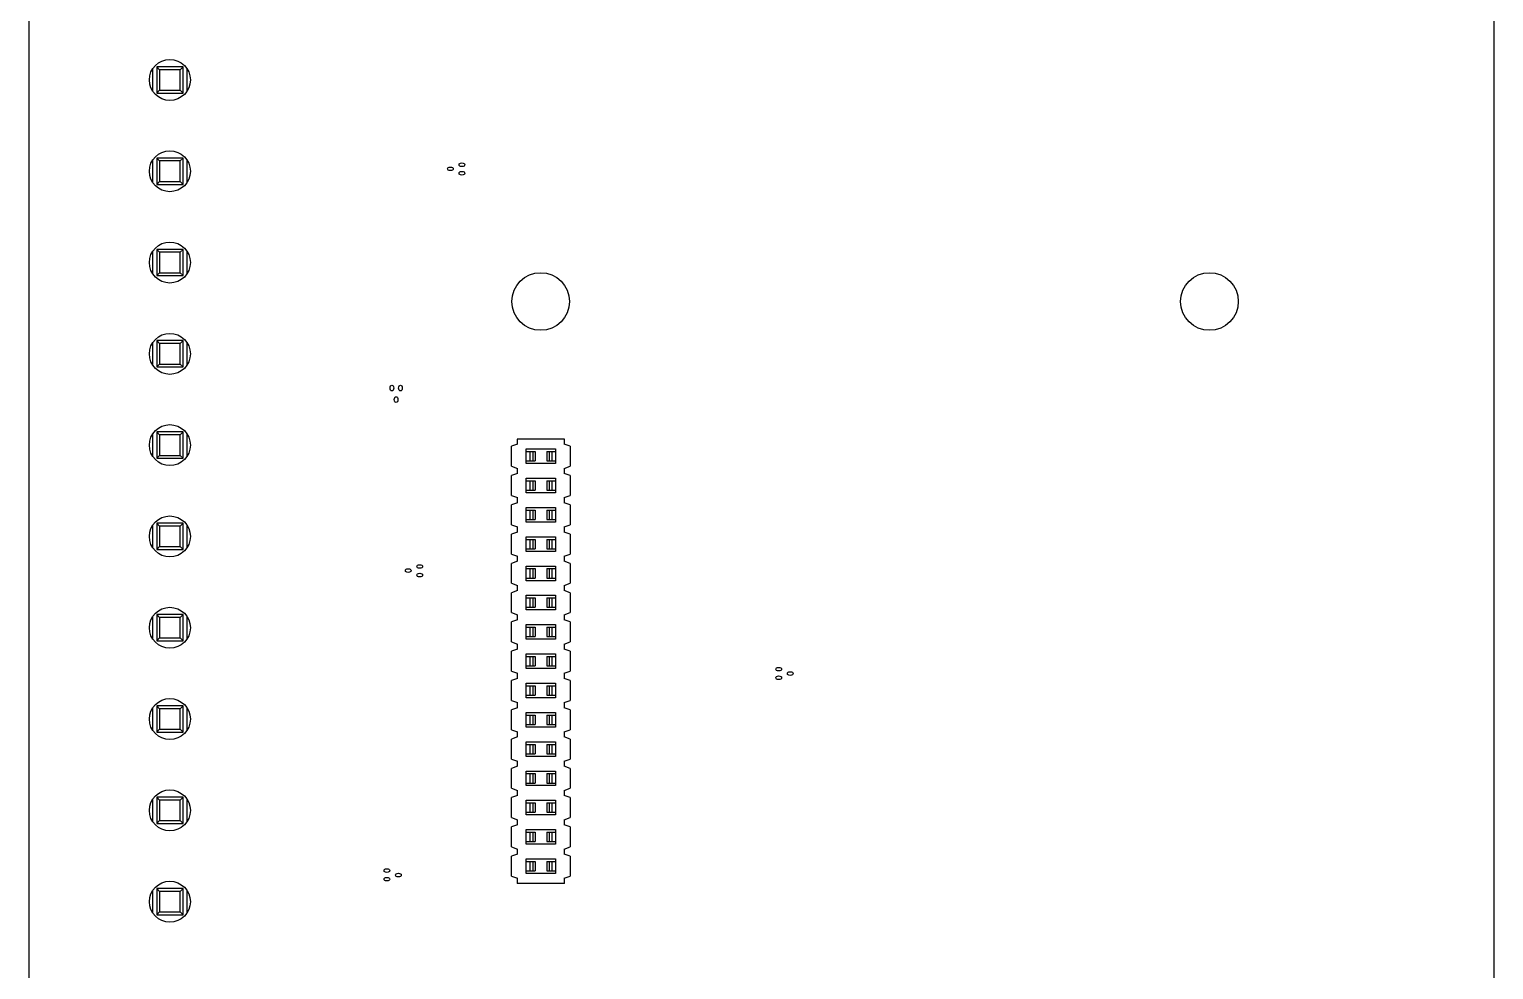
# Model space of a CAD drawing. Header units: inches. Extents: x 1.24 to 10.48, y 2 to 7.32.
# Drawn here: x 1.239 to 3.739, y 3.976 to 5.582 of the extents above; entities that cross this region are included whole.
import ezdxf

# ---------------------------------------------------------------- set-up
doc = ezdxf.new("R2010")
doc.units = ezdxf.units.IN
doc.header["$LTSCALE"] = 0.605
doc.header["$MEASUREMENT"] = 0
doc.layers.get('0').update_dxf_attribs({"linetype": 'CONTINUOUS'})

msp = doc.modelspace()

# ---------------------------------------------------------------- linework, layer by layer
at = {"color": 7, "linetype": 'Continuous'}
for p, q in [((1.2385, 2.1904), (1.2385, 7.3154)), ((3.7385, 7.3154), (3.7385, 2.1904)), ((1.449, 5.5139), (1.449, 5.4764)), ((1.4561, 5.5176), (1.4561, 5.4727)), ((1.4561, 5.5176), (1.4611, 5.5126)), ((1.501, 5.5176), (1.4561, 5.5176)), ((1.4611, 5.5126), (1.4611, 5.4777)), ((1.4959, 5.5126), (1.4611, 5.5126)), ((1.4959, 5.5126), (1.501, 5.5176)), ((1.4959, 5.4777), (1.4959, 5.5126)), ((1.501, 5.4727), (1.501, 5.5176)), ((1.5081, 5.4764), (1.5081, 5.5139)), ((1.4561, 5.4727), (1.4611, 5.4777)), ((1.4611, 5.4777), (1.4959, 5.4777)), ((1.4959, 5.4777), (1.501, 5.4727)), ((1.4561, 5.4727), (1.501, 5.4727)), ((1.449, 5.358), (1.449, 5.3205)), ((1.4561, 5.3617), (1.4561, 5.3168)), ((1.4561, 5.3617), (1.4611, 5.3567)), ((1.501, 5.3617), (1.4561, 5.3617)), ((1.4611, 5.3567), (1.4611, 5.3218)), ((1.4959, 5.3567), (1.4611, 5.3567)), ((1.4959, 5.3567), (1.501, 5.3617)), ((1.4959, 5.3218), (1.4959, 5.3567)), ((1.501, 5.3168), (1.501, 5.3617)), ((1.5081, 5.3205), (1.5081, 5.358)), ((1.4561, 5.3168), (1.4611, 5.3218)), ((1.4561, 5.3168), (1.501, 5.3168)), ((1.4611, 5.3218), (1.4959, 5.3218)), ((1.4959, 5.3218), (1.501, 5.3168)), ((1.449, 5.2021), (1.449, 5.1646)), ((1.4561, 5.2058), (1.4561, 5.1609)), ((1.4561, 5.2058), (1.4611, 5.2008)), ((1.501, 5.2058), (1.4561, 5.2058)), ((1.4611, 5.2008), (1.4611, 5.1659)), ((1.4959, 5.2008), (1.4611, 5.2008)), ((1.4959, 5.2008), (1.501, 5.2058)), ((1.4959, 5.1659), (1.4959, 5.2008)), ((1.501, 5.1609), (1.501, 5.2058)), ((1.5081, 5.1645), (1.5081, 5.2021)), ((1.4561, 5.1609), (1.4611, 5.1659)), ((1.4561, 5.1609), (1.501, 5.1609)), ((1.4611, 5.1659), (1.4959, 5.1659)), ((1.4959, 5.1659), (1.501, 5.1609)), ((1.449, 5.0462), (1.449, 5.0087)), ((1.4561, 5.0499), (1.4561, 5.005)), ((1.4561, 5.0499), (1.4611, 5.0448)), ((1.501, 5.0499), (1.4561, 5.0499)), ((1.4611, 5.0448), (1.4611, 5.01)), ((1.4959, 5.0448), (1.4611, 5.0448)), ((1.4959, 5.0448), (1.501, 5.0499)), ((1.4959, 5.01), (1.4959, 5.0448)), ((1.501, 5.005), (1.501, 5.0499)), ((1.5081, 5.0086), (1.5081, 5.0462)), ((1.4561, 5.005), (1.4611, 5.01)), ((1.4561, 5.005), (1.501, 5.005)), ((1.4611, 5.01), (1.4959, 5.01)), ((1.4959, 5.01), (1.501, 5.005)), ((1.449, 4.8903), (1.449, 4.8528)), ((1.4561, 4.894), (1.4561, 4.8491)), ((1.4561, 4.894), (1.4611, 4.8889)), ((1.501, 4.894), (1.4561, 4.894)), ((1.4611, 4.8889), (1.4611, 4.8541)), ((1.4959, 4.8889), (1.4611, 4.8889)), ((1.4959, 4.8889), (1.501, 4.894)), ((1.4959, 4.8541), (1.4959, 4.8889)), ((1.501, 4.8491), (1.501, 4.894)), ((1.5081, 4.8527), (1.5081, 4.8903)), ((2.0715, 4.8821), (2.0719, 4.8819)), ((2.0715, 4.8821), (2.1523, 4.8821)), ((2.0719, 4.8732), (2.0719, 4.8819)), ((2.1519, 4.8819), (2.1523, 4.8821)), ((2.1519, 4.8819), (2.1519, 4.8732)), ((1.4561, 4.8491), (1.4611, 4.8541)), ((1.4611, 4.8541), (1.4959, 4.8541)), ((1.4959, 4.8541), (1.501, 4.8491)), ((2.0719, 4.8732), (2.0619, 4.8696)), ((2.0619, 4.8356), (2.0619, 4.8696)), ((2.0869, 4.8401), (2.0869, 4.8651)), ((2.0869, 4.8651), (2.1369, 4.8651)), ((2.0869, 4.8606), (2.1019, 4.8606)), ((2.0933, 4.8606), (2.0933, 4.8446)), ((2.0979, 4.8606), (2.0979, 4.8446)), ((2.1019, 4.8606), (2.1019, 4.8446)), ((2.1219, 4.8606), (2.1219, 4.8446)), ((2.1219, 4.8606), (2.1369, 4.8606)), ((2.1259, 4.8606), (2.1259, 4.8446)), ((2.1305, 4.8606), (2.1305, 4.8446)), ((2.1369, 4.8651), (2.1369, 4.8401)), ((2.1619, 4.8696), (2.1519, 4.8732)), ((2.1619, 4.8696), (2.1619, 4.8356)), ((1.4561, 4.8491), (1.501, 4.8491)), ((2.0619, 4.8356), (2.0719, 4.8319)), ((2.0719, 4.8232), (2.0719, 4.8319)), ((2.0869, 4.8446), (2.1019, 4.8446)), ((2.1369, 4.8401), (2.0869, 4.8401)), ((2.1219, 4.8446), (2.1369, 4.8446)), ((2.1519, 4.8319), (2.1619, 4.8356)), ((2.1519, 4.8319), (2.1519, 4.8232)), ((2.0719, 4.8232), (2.0619, 4.8196)), ((2.0619, 4.7856), (2.0619, 4.8196)), ((2.0869, 4.7901), (2.0869, 4.8151)), ((2.0869, 4.8151), (2.1369, 4.8151)), ((2.0869, 4.8106), (2.1019, 4.8106)), ((2.0933, 4.8106), (2.0933, 4.7946)), ((2.0979, 4.8106), (2.0979, 4.7946)), ((2.1019, 4.8106), (2.1019, 4.7946)), ((2.1219, 4.8106), (2.1219, 4.7946)), ((2.1219, 4.8106), (2.1369, 4.8106)), ((2.1259, 4.8106), (2.1259, 4.7946)), ((2.1305, 4.8106), (2.1305, 4.7946)), ((2.1369, 4.8151), (2.1369, 4.7901)), ((2.1619, 4.8196), (2.1519, 4.8232)), ((2.1619, 4.8196), (2.1619, 4.7856)), ((2.0619, 4.7856), (2.0719, 4.7819)), ((2.0719, 4.7732), (2.0719, 4.7819)), ((2.0869, 4.7946), (2.1019, 4.7946)), ((2.1369, 4.7901), (2.0869, 4.7901)), ((2.1219, 4.7946), (2.1369, 4.7946)), ((2.1519, 4.7819), (2.1619, 4.7856)), ((2.1519, 4.7819), (2.1519, 4.7732)), ((2.0719, 4.7732), (2.0619, 4.7696)), ((2.0619, 4.7356), (2.0619, 4.7696)), ((2.0869, 4.7401), (2.0869, 4.7651)), ((2.0869, 4.7651), (2.1369, 4.7651)), ((2.0869, 4.7606), (2.1019, 4.7606)), ((2.0933, 4.7606), (2.0933, 4.7446)), ((2.0979, 4.7606), (2.0979, 4.7446)), ((2.1019, 4.7606), (2.1019, 4.7446)), ((2.1219, 4.7606), (2.1219, 4.7446)), ((2.1219, 4.7606), (2.1369, 4.7606)), ((2.1259, 4.7606), (2.1259, 4.7446)), ((2.1305, 4.7606), (2.1305, 4.7446)), ((2.1369, 4.7651), (2.1369, 4.7401)), ((2.1619, 4.7696), (2.1519, 4.7732)), ((2.1619, 4.7696), (2.1619, 4.7356)), ((1.449, 4.7344), (1.449, 4.6969)), ((1.4561, 4.7381), (1.4561, 4.6932)), ((1.4561, 4.7381), (1.4611, 4.733)), ((1.501, 4.7381), (1.4561, 4.7381)), ((1.4611, 4.733), (1.4611, 4.6982)), ((1.4959, 4.733), (1.4611, 4.733)), ((1.4959, 4.733), (1.501, 4.7381)), ((1.4959, 4.6982), (1.4959, 4.733)), ((1.501, 4.6932), (1.501, 4.7381)), ((1.5081, 4.6968), (1.5081, 4.7344)), ((2.0619, 4.7356), (2.0719, 4.7319)), ((2.0719, 4.7232), (2.0719, 4.7319)), ((2.0869, 4.7446), (2.1019, 4.7446)), ((2.1369, 4.7401), (2.0869, 4.7401)), ((2.1219, 4.7446), (2.1369, 4.7446)), ((2.1519, 4.7319), (2.1619, 4.7356)), ((2.1519, 4.7319), (2.1519, 4.7232)), ((2.0719, 4.7232), (2.0619, 4.7196)), ((2.0619, 4.6856), (2.0619, 4.7196)), ((2.0869, 4.6901), (2.0869, 4.7151)), ((2.0869, 4.7151), (2.1369, 4.7151)), ((2.0869, 4.7106), (2.1019, 4.7106)), ((2.0933, 4.7106), (2.0933, 4.6946)), ((2.0979, 4.7106), (2.0979, 4.6946)), ((2.1019, 4.7106), (2.1019, 4.6946)), ((2.1219, 4.7106), (2.1219, 4.6946)), ((2.1219, 4.7106), (2.1369, 4.7106)), ((2.1259, 4.7106), (2.1259, 4.6946)), ((2.1305, 4.7106), (2.1305, 4.6946)), ((2.1369, 4.7151), (2.1369, 4.6901)), ((2.1619, 4.7196), (2.1519, 4.7232)), ((2.1619, 4.7196), (2.1619, 4.6856)), ((1.4561, 4.6932), (1.4611, 4.6982)), ((1.4561, 4.6932), (1.501, 4.6932)), ((1.4611, 4.6982), (1.4959, 4.6982)), ((1.4959, 4.6982), (1.501, 4.6932)), ((2.0619, 4.6856), (2.0719, 4.6819)), ((2.0719, 4.6732), (2.0719, 4.6819)), ((2.0869, 4.6946), (2.1019, 4.6946)), ((2.1369, 4.6901), (2.0869, 4.6901)), ((2.1219, 4.6946), (2.1369, 4.6946)), ((2.1519, 4.6819), (2.1619, 4.6856)), ((2.1519, 4.6819), (2.1519, 4.6732)), ((2.0719, 4.6732), (2.0619, 4.6696)), ((2.0619, 4.6356), (2.0619, 4.6696)), ((2.0869, 4.6401), (2.0869, 4.6651)), ((2.0869, 4.6651), (2.1369, 4.6651)), ((2.0869, 4.6606), (2.1019, 4.6606)), ((2.0933, 4.6606), (2.0933, 4.6446)), ((2.0979, 4.6606), (2.0979, 4.6446)), ((2.1019, 4.6606), (2.1019, 4.6446)), ((2.1219, 4.6606), (2.1219, 4.6446)), ((2.1219, 4.6606), (2.1369, 4.6606)), ((2.1259, 4.6606), (2.1259, 4.6446)), ((2.1305, 4.6606), (2.1305, 4.6446)), ((2.1369, 4.6651), (2.1369, 4.6401)), ((2.1619, 4.6696), (2.1519, 4.6732)), ((2.1619, 4.6696), (2.1619, 4.6356)), ((2.0619, 4.6356), (2.0719, 4.6319)), ((2.0719, 4.6232), (2.0719, 4.6319)), ((2.0869, 4.6446), (2.1019, 4.6446)), ((2.1369, 4.6401), (2.0869, 4.6401)), ((2.1219, 4.6446), (2.1369, 4.6446)), ((2.1519, 4.6319), (2.1619, 4.6356)), ((2.1519, 4.6319), (2.1519, 4.6232)), ((2.0719, 4.6232), (2.0619, 4.6196)), ((2.0619, 4.5856), (2.0619, 4.6196)), ((2.0869, 4.5901), (2.0869, 4.6151)), ((2.0869, 4.6151), (2.1369, 4.6151)), ((2.0869, 4.6106), (2.1019, 4.6106)), ((2.0933, 4.6106), (2.0933, 4.5946)), ((2.0979, 4.6106), (2.0979, 4.5946)), ((2.1019, 4.6106), (2.1019, 4.5946)), ((2.1219, 4.6106), (2.1219, 4.5946)), ((2.1219, 4.6106), (2.1369, 4.6106)), ((2.1259, 4.6106), (2.1259, 4.5946)), ((2.1305, 4.6106), (2.1305, 4.5946)), ((2.1369, 4.6151), (2.1369, 4.5901)), ((2.1619, 4.6196), (2.1519, 4.6232)), ((2.1619, 4.6196), (2.1619, 4.5856)), ((1.449, 4.5785), (1.449, 4.5409)), ((1.4561, 4.5822), (1.4561, 4.5373)), ((1.4561, 4.5822), (1.4611, 4.5771)), ((1.501, 4.5822), (1.4561, 4.5822)), ((1.4611, 4.5771), (1.4611, 4.5423)), ((1.4959, 4.5771), (1.4611, 4.5771)), ((1.4959, 4.5771), (1.501, 4.5822)), ((1.4959, 4.5423), (1.4959, 4.5771)), ((1.501, 4.5373), (1.501, 4.5822)), ((1.5081, 4.5409), (1.5081, 4.5785)), ((2.0619, 4.5856), (2.0719, 4.5819)), ((2.0719, 4.5732), (2.0719, 4.5819)), ((2.0869, 4.5946), (2.1019, 4.5946)), ((2.1369, 4.5901), (2.0869, 4.5901)), ((2.1219, 4.5946), (2.1369, 4.5946)), ((2.1519, 4.5819), (2.1619, 4.5856)), ((2.1519, 4.5819), (2.1519, 4.5732)), ((2.0719, 4.5732), (2.0619, 4.5696)), ((2.0619, 4.5356), (2.0619, 4.5696)), ((2.0869, 4.5401), (2.0869, 4.5651)), ((2.0869, 4.5651), (2.1369, 4.5651)), ((2.0869, 4.5606), (2.1019, 4.5606)), ((2.0933, 4.5606), (2.0933, 4.5446)), ((2.0979, 4.5606), (2.0979, 4.5446)), ((2.1019, 4.5606), (2.1019, 4.5446)), ((2.1219, 4.5606), (2.1219, 4.5446)), ((2.1219, 4.5606), (2.1369, 4.5606)), ((2.1259, 4.5606), (2.1259, 4.5446)), ((2.1305, 4.5606), (2.1305, 4.5446)), ((2.1369, 4.5651), (2.1369, 4.5401)), ((2.1619, 4.5696), (2.1519, 4.5732)), ((2.1619, 4.5696), (2.1619, 4.5356)), ((1.4561, 4.5373), (1.4611, 4.5423)), ((1.4561, 4.5373), (1.501, 4.5373)), ((1.4611, 4.5423), (1.4959, 4.5423)), ((1.4959, 4.5423), (1.501, 4.5373)), ((2.0619, 4.5356), (2.0719, 4.5319)), ((2.0719, 4.5232), (2.0719, 4.5319)), ((2.0869, 4.5446), (2.1019, 4.5446)), ((2.1369, 4.5401), (2.0869, 4.5401)), ((2.1219, 4.5446), (2.1369, 4.5446)), ((2.1519, 4.5319), (2.1619, 4.5356)), ((2.1519, 4.5319), (2.1519, 4.5232)), ((2.0719, 4.5232), (2.0619, 4.5196)), ((2.0619, 4.4856), (2.0619, 4.5196)), ((2.0869, 4.4901), (2.0869, 4.5151)), ((2.0869, 4.5151), (2.1369, 4.5151)), ((2.0869, 4.5106), (2.1019, 4.5106)), ((2.0933, 4.5106), (2.0933, 4.4946)), ((2.0979, 4.5106), (2.0979, 4.4946)), ((2.1019, 4.5106), (2.1019, 4.4946)), ((2.1219, 4.5106), (2.1219, 4.4946)), ((2.1219, 4.5106), (2.1369, 4.5106)), ((2.1259, 4.5106), (2.1259, 4.4946)), ((2.1305, 4.5106), (2.1305, 4.4946)), ((2.1369, 4.5151), (2.1369, 4.4901)), ((2.1619, 4.5196), (2.1519, 4.5232)), ((2.1619, 4.5196), (2.1619, 4.4856)), ((2.0619, 4.4856), (2.0719, 4.4819)), ((2.0719, 4.4732), (2.0719, 4.4819)), ((2.0869, 4.4946), (2.1019, 4.4946)), ((2.1369, 4.4901), (2.0869, 4.4901)), ((2.1219, 4.4946), (2.1369, 4.4946)), ((2.1519, 4.4819), (2.1619, 4.4856)), ((2.1519, 4.4819), (2.1519, 4.4732)), ((2.0719, 4.4732), (2.0619, 4.4696)), ((2.0619, 4.4356), (2.0619, 4.4696)), ((2.0869, 4.4401), (2.0869, 4.4651)), ((2.0869, 4.4651), (2.1369, 4.4651)), ((2.0869, 4.4606), (2.1019, 4.4606)), ((2.0933, 4.4606), (2.0933, 4.4446)), ((2.0979, 4.4606), (2.0979, 4.4446)), ((2.1019, 4.4606), (2.1019, 4.4446)), ((2.1219, 4.4606), (2.1219, 4.4446)), ((2.1219, 4.4606), (2.1369, 4.4606)), ((2.1259, 4.4606), (2.1259, 4.4446)), ((2.1305, 4.4606), (2.1305, 4.4446)), ((2.1369, 4.4651), (2.1369, 4.4401)), ((2.1619, 4.4696), (2.1519, 4.4732)), ((2.1619, 4.4696), (2.1619, 4.4356)), ((1.4561, 4.4262), (1.4561, 4.3814)), ((1.4561, 4.4262), (1.4611, 4.4212)), ((1.501, 4.4262), (1.4561, 4.4262)), ((1.4959, 4.4212), (1.501, 4.4262)), ((1.501, 4.3814), (1.501, 4.4262)), ((2.0619, 4.4356), (2.0719, 4.4319)), ((2.0719, 4.4232), (2.0719, 4.4319)), ((2.0869, 4.4446), (2.1019, 4.4446)), ((2.1369, 4.4401), (2.0869, 4.4401)), ((2.1219, 4.4446), (2.1369, 4.4446)), ((2.1519, 4.4319), (2.1619, 4.4356)), ((2.1519, 4.4319), (2.1519, 4.4232)), ((1.449, 4.4226), (1.449, 4.385)), ((1.4611, 4.4212), (1.4611, 4.3864)), ((1.4959, 4.4212), (1.4611, 4.4212)), ((1.4959, 4.3864), (1.4959, 4.4212)), ((1.5081, 4.385), (1.5081, 4.4226)), ((2.0719, 4.4232), (2.0619, 4.4196)), ((2.0619, 4.3856), (2.0619, 4.4196)), ((2.0869, 4.3901), (2.0869, 4.4151)), ((2.0869, 4.4151), (2.1369, 4.4151)), ((2.0869, 4.4106), (2.1019, 4.4106)), ((2.0933, 4.4106), (2.0933, 4.3946)), ((2.0979, 4.4106), (2.0979, 4.3946)), ((2.1019, 4.4106), (2.1019, 4.3946)), ((2.1219, 4.4106), (2.1219, 4.3946)), ((2.1219, 4.4106), (2.1369, 4.4106)), ((2.1259, 4.4106), (2.1259, 4.3946)), ((2.1305, 4.4106), (2.1305, 4.3946)), ((2.1369, 4.4151), (2.1369, 4.3901)), ((2.1619, 4.4196), (2.1519, 4.4232)), ((2.1619, 4.4196), (2.1619, 4.3856)), ((1.4561, 4.3814), (1.4611, 4.3864)), ((1.4561, 4.3814), (1.501, 4.3814)), ((1.4611, 4.3864), (1.4959, 4.3864)), ((1.4959, 4.3864), (1.501, 4.3814)), ((2.0619, 4.3856), (2.0719, 4.3819)), ((2.0719, 4.3732), (2.0719, 4.3819)), ((2.0869, 4.3946), (2.1019, 4.3946)), ((2.1369, 4.3901), (2.0869, 4.3901)), ((2.1219, 4.3946), (2.1369, 4.3946)), ((2.1519, 4.3819), (2.1619, 4.3856)), ((2.1519, 4.3819), (2.1519, 4.3732)), ((2.0719, 4.3732), (2.0619, 4.3696)), ((2.0619, 4.3356), (2.0619, 4.3696)), ((2.0869, 4.3401), (2.0869, 4.3651)), ((2.0869, 4.3651), (2.1369, 4.3651)), ((2.0869, 4.3606), (2.1019, 4.3606)), ((2.0933, 4.3606), (2.0933, 4.3446)), ((2.0979, 4.3606), (2.0979, 4.3446)), ((2.1019, 4.3606), (2.1019, 4.3446)), ((2.1219, 4.3606), (2.1219, 4.3446)), ((2.1219, 4.3606), (2.1369, 4.3606)), ((2.1259, 4.3606), (2.1259, 4.3446)), ((2.1305, 4.3606), (2.1305, 4.3446)), ((2.1369, 4.3651), (2.1369, 4.3401)), ((2.1619, 4.3696), (2.1519, 4.3732)), ((2.1619, 4.3696), (2.1619, 4.3356)), ((2.0619, 4.3356), (2.0719, 4.3319)), ((2.0719, 4.3232), (2.0719, 4.3319)), ((2.0869, 4.3446), (2.1019, 4.3446)), ((2.1369, 4.3401), (2.0869, 4.3401)), ((2.1219, 4.3446), (2.1369, 4.3446)), ((2.1519, 4.3319), (2.1619, 4.3356)), ((2.1519, 4.3319), (2.1519, 4.3232)), ((2.0719, 4.3232), (2.0619, 4.3196)), ((2.0619, 4.2856), (2.0619, 4.3196)), ((2.0869, 4.2901), (2.0869, 4.3151)), ((2.0869, 4.3151), (2.1369, 4.3151)), ((2.0869, 4.3106), (2.1019, 4.3106)), ((2.0933, 4.3106), (2.0933, 4.2946)), ((2.0979, 4.3106), (2.0979, 4.2946)), ((2.1019, 4.3106), (2.1019, 4.2946)), ((2.1219, 4.3106), (2.1219, 4.2946)), ((2.1219, 4.3106), (2.1369, 4.3106)), ((2.1259, 4.3106), (2.1259, 4.2946)), ((2.1305, 4.3106), (2.1305, 4.2946)), ((2.1369, 4.3151), (2.1369, 4.2901)), ((2.1619, 4.3196), (2.1519, 4.3232)), ((2.1619, 4.3196), (2.1619, 4.2856)), ((2.0619, 4.2856), (2.0719, 4.2819)), ((2.0719, 4.2732), (2.0719, 4.2819)), ((2.0869, 4.2946), (2.1019, 4.2946)), ((2.1369, 4.2901), (2.0869, 4.2901)), ((2.1219, 4.2946), (2.1369, 4.2946)), ((2.1519, 4.2819), (2.1619, 4.2856)), ((2.1519, 4.2819), (2.1519, 4.2732)), ((1.449, 4.2667), (1.449, 4.2291)), ((1.4561, 4.2703), (1.4561, 4.2255)), ((1.4561, 4.2703), (1.4611, 4.2653)), ((1.501, 4.2703), (1.4561, 4.2703)), ((1.4611, 4.2653), (1.4611, 4.2305)), ((1.4959, 4.2653), (1.4611, 4.2653)), ((1.4959, 4.2653), (1.501, 4.2703)), ((1.4959, 4.2305), (1.4959, 4.2653)), ((1.501, 4.2255), (1.501, 4.2703)), ((1.5081, 4.2291), (1.5081, 4.2667)), ((2.0719, 4.2732), (2.0619, 4.2696)), ((2.0619, 4.2356), (2.0619, 4.2696)), ((2.0869, 4.2401), (2.0869, 4.2651)), ((2.0869, 4.2651), (2.1369, 4.2651)), ((2.0869, 4.2606), (2.1019, 4.2606)), ((2.0933, 4.2606), (2.0933, 4.2446)), ((2.0979, 4.2606), (2.0979, 4.2446)), ((2.1019, 4.2606), (2.1019, 4.2446)), ((2.1219, 4.2606), (2.1219, 4.2446)), ((2.1219, 4.2606), (2.1369, 4.2606)), ((2.1259, 4.2606), (2.1259, 4.2446)), ((2.1305, 4.2606), (2.1305, 4.2446)), ((2.1369, 4.2651), (2.1369, 4.2401)), ((2.1619, 4.2696), (2.1519, 4.2732)), ((2.1619, 4.2696), (2.1619, 4.2356)), ((1.4561, 4.2255), (1.4611, 4.2305)), ((1.4561, 4.2255), (1.501, 4.2255)), ((1.4611, 4.2305), (1.4959, 4.2305)), ((1.4959, 4.2305), (1.501, 4.2255)), ((2.0619, 4.2356), (2.0719, 4.2319)), ((2.0719, 4.2232), (2.0719, 4.2319)), ((2.0869, 4.2446), (2.1019, 4.2446)), ((2.1369, 4.2401), (2.0869, 4.2401)), ((2.1219, 4.2446), (2.1369, 4.2446)), ((2.1519, 4.2319), (2.1619, 4.2356)), ((2.1519, 4.2319), (2.1519, 4.2232)), ((2.0719, 4.2232), (2.0619, 4.2196)), ((2.0619, 4.1856), (2.0619, 4.2196)), ((2.0869, 4.1901), (2.0869, 4.2151)), ((2.0869, 4.2151), (2.1369, 4.2151)), ((2.0869, 4.2106), (2.1019, 4.2106)), ((2.0933, 4.2106), (2.0933, 4.1946)), ((2.0979, 4.2106), (2.0979, 4.1946)), ((2.1019, 4.2106), (2.1019, 4.1946)), ((2.1219, 4.2106), (2.1219, 4.1946)), ((2.1219, 4.2106), (2.1369, 4.2106)), ((2.1259, 4.2106), (2.1259, 4.1946)), ((2.1305, 4.2106), (2.1305, 4.1946)), ((2.1369, 4.2151), (2.1369, 4.1901)), ((2.1619, 4.2196), (2.1519, 4.2232)), ((2.1619, 4.2196), (2.1619, 4.1856)), ((2.0619, 4.1856), (2.0719, 4.1819)), ((2.0719, 4.1732), (2.0719, 4.1819)), ((2.0869, 4.1946), (2.1019, 4.1946)), ((2.1369, 4.1901), (2.0869, 4.1901)), ((2.1219, 4.1946), (2.1369, 4.1946)), ((2.1519, 4.1819), (2.1619, 4.1856)), ((2.1519, 4.1819), (2.1519, 4.1732)), ((2.0719, 4.1732), (2.0619, 4.1696)), ((2.0619, 4.1356), (2.0619, 4.1696)), ((2.0869, 4.1651), (2.1369, 4.1651)), ((2.0869, 4.1401), (2.0869, 4.1651)), ((2.0869, 4.1606), (2.1019, 4.1606)), ((2.0933, 4.1606), (2.0933, 4.1446)), ((2.0979, 4.1606), (2.0979, 4.1446)), ((2.1019, 4.1606), (2.1019, 4.1446)), ((2.1219, 4.1606), (2.1369, 4.1606)), ((2.1219, 4.1606), (2.1219, 4.1446)), ((2.1259, 4.1606), (2.1259, 4.1446)), ((2.1305, 4.1606), (2.1305, 4.1446)), ((2.1369, 4.1651), (2.1369, 4.1401)), ((2.1619, 4.1696), (2.1519, 4.1732)), ((2.1619, 4.1696), (2.1619, 4.1356)), ((2.0619, 4.1356), (2.0719, 4.1319)), ((2.0719, 4.1232), (2.0719, 4.1319)), ((2.0869, 4.1446), (2.1019, 4.1446)), ((2.1369, 4.1401), (2.0869, 4.1401)), ((2.1219, 4.1446), (2.1369, 4.1446)), ((2.1519, 4.1319), (2.1619, 4.1356)), ((2.1519, 4.1319), (2.1519, 4.1232)), ((1.449, 4.1108), (1.449, 4.0732)), ((1.4561, 4.1144), (1.4611, 4.1094)), ((1.4561, 4.1144), (1.4561, 4.0696)), ((1.501, 4.1144), (1.4561, 4.1144)), ((1.4611, 4.1094), (1.4611, 4.0746)), ((1.4959, 4.1094), (1.4611, 4.1094)), ((1.4959, 4.1094), (1.501, 4.1144)), ((1.4959, 4.0746), (1.4959, 4.1094)), ((1.501, 4.0696), (1.501, 4.1144)), ((1.5081, 4.0732), (1.5081, 4.1108)), ((2.0719, 4.1232), (2.0715, 4.1231)), ((2.1523, 4.1231), (2.0715, 4.1231)), ((2.1523, 4.1231), (2.1519, 4.1232)), ((1.4561, 4.0696), (1.4611, 4.0746)), ((1.4561, 4.0696), (1.501, 4.0696)), ((1.4611, 4.0746), (1.4959, 4.0746)), ((1.4959, 4.0746), (1.501, 4.0696))]:
    msp.add_line(p, q, dxfattribs=at)
for centre, radius in [((1.4785, 5.4951), 0.035), ((1.4785, 5.3392), 0.035), ((1.4785, 5.1833), 0.035), ((2.1115, 5.1168), 0.0492), ((3.2533, 5.1168), 0.0492), ((1.4785, 5.0274), 0.035), ((1.4785, 4.8715), 0.035), ((1.4785, 4.7156), 0.035), ((1.4785, 4.5597), 0.035), ((1.4785, 4.4038), 0.035), ((1.4785, 4.2479), 0.035), ((1.4785, 4.092), 0.035)]:
    msp.add_circle(centre, radius, dxfattribs=at)
for points in [[(1.9722, 5.3504), (1.9722, 5.3524), (1.9738, 5.3534), (1.9771, 5.3534)], [(1.9771, 5.3473), (1.9738, 5.3473), (1.9722, 5.3483), (1.9722, 5.3504)], [(1.9771, 5.3534), (1.9803, 5.3534), (1.9819, 5.3524), (1.9819, 5.3504)], [(1.9819, 5.3504), (1.9819, 5.3483), (1.9803, 5.3473), (1.9771, 5.3473)], [(1.9525, 5.3433), (1.9525, 5.3453), (1.9542, 5.3464), (1.9574, 5.3464)], [(1.9574, 5.3402), (1.9542, 5.3402), (1.9525, 5.3413), (1.9525, 5.3433)], [(1.9574, 5.3464), (1.9606, 5.3464), (1.9622, 5.3453), (1.9622, 5.3433)], [(1.9622, 5.3433), (1.9622, 5.3413), (1.9606, 5.3402), (1.9574, 5.3402)], [(1.9722, 5.3358), (1.9722, 5.3378), (1.9738, 5.3388), (1.9771, 5.3388)], [(1.9771, 5.3327), (1.9738, 5.3327), (1.9722, 5.3337), (1.9722, 5.3358)], [(1.9771, 5.3388), (1.9803, 5.3388), (1.9819, 5.3378), (1.9819, 5.3358)], [(1.9819, 5.3358), (1.9819, 5.3337), (1.9803, 5.3327), (1.9771, 5.3327)], [(1.8545, 4.969), (1.8545, 4.9722), (1.8555, 4.9738), (1.8576, 4.9738)], [(1.8576, 4.9641), (1.8555, 4.9641), (1.8545, 4.9657), (1.8545, 4.969)], [(1.8576, 4.9738), (1.8596, 4.9738), (1.8606, 4.9722), (1.8606, 4.969)], [(1.8606, 4.969), (1.8606, 4.9657), (1.8596, 4.9641), (1.8576, 4.9641)], [(1.8616, 4.9493), (1.8616, 4.9525), (1.8626, 4.9541), (1.8646, 4.9541)], [(1.8646, 4.9541), (1.8667, 4.9541), (1.8677, 4.9525), (1.8677, 4.9493)], [(1.8691, 4.969), (1.8691, 4.9722), (1.8701, 4.9738), (1.8722, 4.9738)], [(1.8722, 4.9641), (1.8701, 4.9641), (1.8691, 4.9657), (1.8691, 4.969)], [(1.8722, 4.9738), (1.8742, 4.9738), (1.8752, 4.9722), (1.8752, 4.969)], [(1.8752, 4.969), (1.8752, 4.9657), (1.8742, 4.9641), (1.8722, 4.9641)], [(1.8646, 4.9444), (1.8626, 4.9444), (1.8616, 4.946), (1.8616, 4.9493)], [(1.8677, 4.9493), (1.8677, 4.946), (1.8667, 4.9444), (1.8646, 4.9444)], [(1.8805, 4.6573), (1.8805, 4.6593), (1.8822, 4.6604), (1.8854, 4.6604)], [(1.8854, 4.6542), (1.8822, 4.6542), (1.8805, 4.6553), (1.8805, 4.6573)], [(1.8854, 4.6604), (1.8886, 4.6604), (1.8902, 4.6593), (1.8902, 4.6573)], [(1.8902, 4.6573), (1.8902, 4.6553), (1.8886, 4.6542), (1.8854, 4.6542)], [(1.9002, 4.6644), (1.9002, 4.6664), (1.9018, 4.6674), (1.9051, 4.6674)], [(1.9051, 4.6613), (1.9018, 4.6613), (1.9002, 4.6623), (1.9002, 4.6644)], [(1.9002, 4.6498), (1.9002, 4.6518), (1.9018, 4.6528), (1.9051, 4.6528)], [(1.9051, 4.6674), (1.9083, 4.6674), (1.9099, 4.6664), (1.9099, 4.6644)], [(1.9099, 4.6644), (1.9099, 4.6623), (1.9083, 4.6613), (1.9051, 4.6613)], [(1.9051, 4.6528), (1.9083, 4.6528), (1.9099, 4.6518), (1.9099, 4.6498)], [(1.9051, 4.6467), (1.9018, 4.6467), (1.9002, 4.6477), (1.9002, 4.6498)], [(1.9099, 4.6498), (1.9099, 4.6477), (1.9083, 4.6467), (1.9051, 4.6467)], [(2.513, 4.4889), (2.513, 4.491), (2.5146, 4.492), (2.5178, 4.492)], [(2.5178, 4.4859), (2.5146, 4.4859), (2.513, 4.4869), (2.513, 4.4889)], [(2.513, 4.4743), (2.513, 4.4764), (2.5146, 4.4774), (2.5178, 4.4774)], [(2.5178, 4.492), (2.5211, 4.492), (2.5227, 4.491), (2.5227, 4.4889)], [(2.5227, 4.4889), (2.5227, 4.4869), (2.5211, 4.4859), (2.5178, 4.4859)], [(2.5178, 4.4774), (2.5211, 4.4774), (2.5227, 4.4764), (2.5227, 4.4743)], [(2.5327, 4.4814), (2.5327, 4.4834), (2.5343, 4.4844), (2.5375, 4.4844)], [(2.5375, 4.4783), (2.5343, 4.4783), (2.5327, 4.4793), (2.5327, 4.4814)], [(2.5375, 4.4844), (2.5408, 4.4844), (2.5424, 4.4834), (2.5424, 4.4814)], [(2.5424, 4.4814), (2.5424, 4.4793), (2.5408, 4.4783), (2.5375, 4.4783)], [(2.5178, 4.4713), (2.5146, 4.4713), (2.513, 4.4723), (2.513, 4.4743)], [(2.5227, 4.4743), (2.5227, 4.4723), (2.5211, 4.4713), (2.5178, 4.4713)], [(1.8441, 4.1451), (1.8441, 4.1471), (1.8457, 4.1481), (1.849, 4.1481)], [(1.849, 4.142), (1.8457, 4.142), (1.8441, 4.143), (1.8441, 4.1451)], [(1.8441, 4.1305), (1.8441, 4.1325), (1.8457, 4.1335), (1.849, 4.1335)], [(1.849, 4.1274), (1.8457, 4.1274), (1.8441, 4.1284), (1.8441, 4.1305)], [(1.849, 4.1481), (1.8522, 4.1481), (1.8538, 4.1471), (1.8538, 4.1451)], [(1.8538, 4.1451), (1.8538, 4.143), (1.8522, 4.142), (1.849, 4.142)], [(1.849, 4.1335), (1.8522, 4.1335), (1.8538, 4.1325), (1.8538, 4.1305)], [(1.8538, 4.1305), (1.8538, 4.1284), (1.8522, 4.1274), (1.849, 4.1274)], [(1.8638, 4.1375), (1.8638, 4.1395), (1.8654, 4.1406), (1.8687, 4.1406)], [(1.8687, 4.1345), (1.8654, 4.1345), (1.8638, 4.1355), (1.8638, 4.1375)], [(1.8687, 4.1406), (1.8719, 4.1406), (1.8735, 4.1395), (1.8735, 4.1375)], [(1.8735, 4.1375), (1.8735, 4.1355), (1.8719, 4.1345), (1.8687, 4.1345)]]:
    msp.add_open_spline(points, degree=3, dxfattribs=at)

doc.saveas('drawing.dxf')
